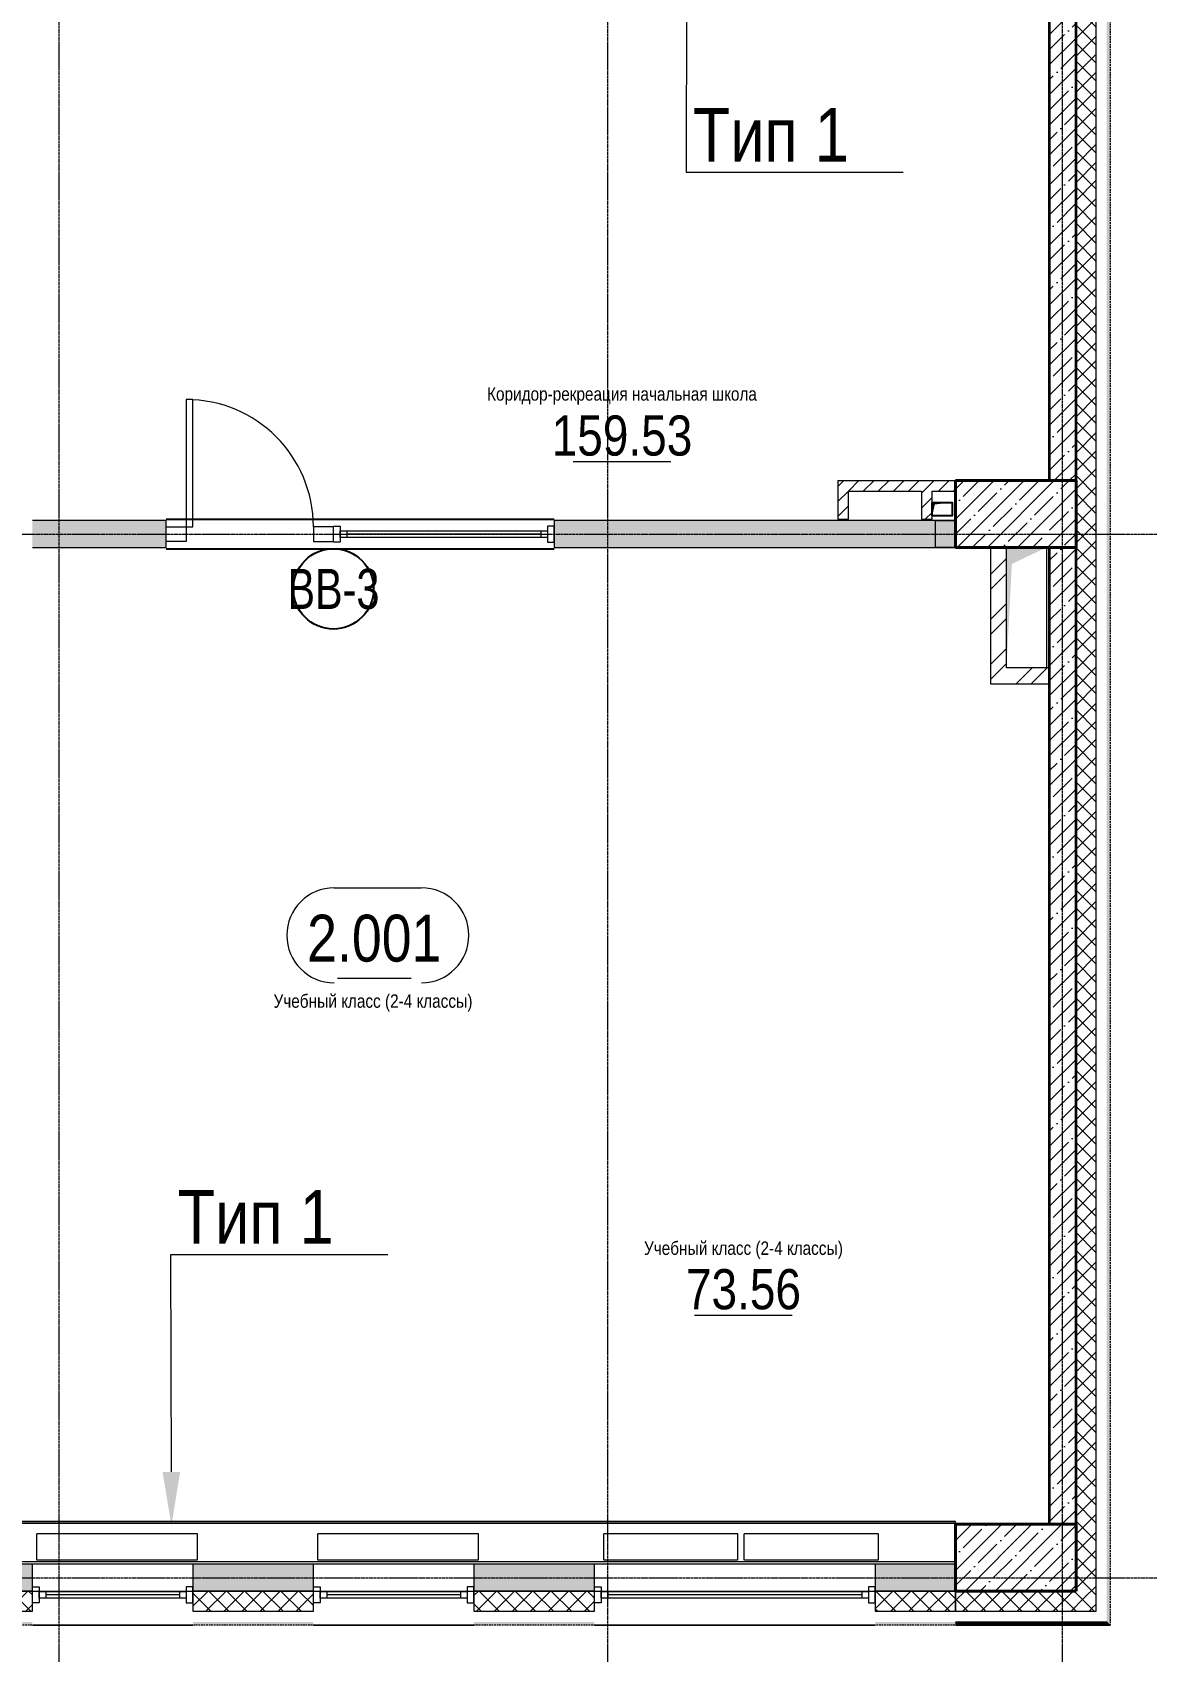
# Model space of a CAD drawing. Header units: millimetres. Extents: x -65509 to 912790, y 446 to 713294.
# Drawn here: x 162095 to 170423, y 140223 to 152324 of the extents above; entities that cross this region are included whole.
import ezdxf
from ezdxf import colors
from ezdxf.entities.mleader import LeaderData, LeaderLine
from ezdxf.enums import TextEntityAlignment as Align
from ezdxf.math import Vec2, Vec3

# ---------------------------------------------------------------- set-up
doc = ezdxf.new("R2010")
doc.units = ezdxf.units.MM
for name, pattern in [('CENTER2', [28.575, 19.05, -3.175, 3.175, -3.175]), ('DASHED', [19.05, 12.7, -6.35]), ('HIDDEN2', [4.7625, 3.175, -1.5875])]:
    doc.linetypes.add(name, pattern=pattern)
doc.layers.get('Defpoints').update_dxf_attribs({"color": 250})
for name, color, linetype, lineweight in [('A-AREA', 250, 'Continuous', 15), ('A-Wall_Материал_Газоблок_Контур', 250, 'Continuous', 0), ('АР_Area', 250, 'Continuous', 5), ('АР_Витраж', 250, 'Continuous', 13), ('АР_Витраж марка', 250, 'Continuous', 9), ('АР_Двери_витраж', 250, 'Continuous', 9), ('АР_Колонны', 250, 'Continuous', 30), ('АР_Окна', 250, 'Continuous', 5), ('АР_площадь пом', 250, 'Continuous', 5), ('АР_Стены ЖБ', 250, 'Continuous', 35), ('АР_Стены кирпич', 250, 'Continuous', 20), ('АР_Стены ПЕНОблок', 250, 'Continuous', 20), ('АР_Утеплитель', 250, 'Continuous', 0), ('АР_Штриховка', 250, 'Continuous', 0), ('КМ_Фахверки', 250, 'Continuous', 25), ('ОВ_Кондиционирование', 250, 'Continuous', 25), ('ОВ_Отопление', 250, 'Continuous', 5), ('ОВ_Шахты', 250, 'Continuous', 5), ('Размеры зашивки ГКЛ', 250, 'Continuous', 0), ('РД_Оси_100', 250, 'Continuous', 0), ('РД_проем_инж перемыч_фахверк', 250, 'Continuous', 18)]:
    doc.layers.add(name, color=color, linetype=linetype, lineweight=lineweight)
doc.layers.add('АР_Делит', color=250, linetype='Continuous', lineweight=0, plot=False)
doc.layers.add('РД_Проем', color=250, linetype='Continuous', lineweight=0, plot=False)
doc.layers.add('АР_Отопительные приборы', color=1, linetype='HIDDEN2', lineweight=0, true_color=0xff0000)
doc.layers.add('Зашивка радиаторов тип 1 (фанера и МДФ)', color=7, linetype='Continuous', lineweight=0, true_color=0x000085)
doc.layers.add('РД_Витраж_вн', color=250, linetype='Continuous')
doc.styles.add('Arial_09', font='ARIALN.TTF', dxfattribs={"width": 0.9})
doc.styles.add('style1', font='ARIALN.TTF')
pattern_1 = [(45, (142195.16, 127275.07), (-112.2532, 112.2532), []), (45, (142307.41, 127275.07), (-112.2532, 112.2532), [198.4375, -39.6875, 0, -39.6875])]
pattern_2 = [(45, (142195.16, 127275.07), (-112.2532, 112.2532), []), (45, (142307.41, 127275.07), (-112.2532, 112.2532), [198.4375, -39.6875, 0, -39.6875])]
pattern_3 = [(45, (142195.16, 127275.07), (-56.1266, 56.1266), [])]

# ---------------------------------------------------------------- blocks, each defined once
blk = doc.blocks.new('СОШ_2200_АР_ОСИ_М100_28.05.24')
at = {"layer": 'АР_Делит', "color": 5, "linetype": 'DASHED'}
blk.add_lwpolyline([(114955, 135155), (114955, -355), (93595.036, -355), (93595.036, 13855), (94145, 13855), (94145, 68320), (66055, 68320), (66055, 13857.73), (83455, 13857.73), (83455, -355), (45245, -355), (45245, 13145), (44695, 13145), (44695, 26755), (45245, 26755), (45245, 68320), (20455, 68320), (20455, 26755), (27955, 26755), (27955, 13145), (-355, 13145), (-355, 100855), (37145, 100855), (37145, 129155)], dxfattribs=at)
at = {"layer": 'РД_Оси_100', "linetype": 'CENTER2'}
for p, q in [((20100, -6155), (20100, 139938.679)), ((27600, -6155), (27600, 139938.679)), ((-5954.958, 21300), (29555, 21300)), ((-5954.958, 13500), (29555, 13500))]:
    blk.add_line(p, q, dxfattribs=at)
at = {"layer": 'РД_Оси_100', "color": 1, "linetype": 'CENTER2'}
blk.add_line((24200, -6155), (24200, 139938.679), dxfattribs=at)
blk = doc.blocks.new('otv')
at = {"linetype": 'Continuous'}
blk.add_lwpolyline([(0, -1), (0, 0), (1, 0), (1, -1)], close=True, dxfattribs=at)
blk.add_solid([(0, -1), (0, 0), (0.135, -0.137), (1, 0)], dxfattribs=at)
blk = doc.blocks.new('otv_в_стене')
at = {"linetype": 'Continuous'}
blk.add_lwpolyline([(0, -1), (0, 0), (1, 0), (1, -1)], close=True, dxfattribs=at)
blk.add_solid([(0, -1), (0, 0), (0.5, -0.5), (1, 0)], dxfattribs=at)
blk = doc.blocks.new('MOK-МаркаПом_овал_ареал')
for p, q in [((-2.99, 3.76), (3.52, 3.76)), ((-2.75, -3), (2.75, -3))]:
    blk.add_line(p, q)
for centre, radius, start, end in [((-2.99, 0.21), 3.55, 90, 270), ((3.52, 0.21), 3.55, 270, 90), ((-7.41, 0), 7.16, 0, 0.001)]:
    blk.add_arc(centre, radius, start, end)
at = {"color": 0, "style": 'style1'}
blk.add_attdef('АР-ПОМЕЩЕНИЕ:НОМЕР', text='', height=3, dxfattribs=at).set_placement((0.26, 0), align=Align.MIDDLE)
blk = doc.blocks.new('MOK-МаркаПомещения1')
at = {"layer": 'A-AREA', "color": 0}
blk.add_line((-3.65, -1.94), (3.65, -1.94), dxfattribs=at)
at = {"layer": 'A-AREA', "color": 0, "style": 'style1'}
blk.add_attdef('АР-ПОМЕЩЕНИЕ:ПЛОЩАДЬ', text='', height=3, dxfattribs=at).set_placement((0, 0), align=Align.MIDDLE)
at = {"layer": 'Defpoints', "style": 'style1', "flags": 8}
blk.add_attdef('АР-ПОМЕЩЕНИЕ:НАИМЕНОВАНИЕ', text='', height=1, dxfattribs=at).set_placement((0, 2.96), align=Align.MIDDLE)
blk = doc.blocks.new('МаркаВитража1')
at = {"layer": 'Defpoints'}
blk.add_circle((0, 0), 3, dxfattribs=at)
at = {"color": 0, "linetype": 'ByBlock', "lineweight": -2, "style": 'Arial_09', "width": 0.9}
blk.add_attdef('АР-ОКНО:НАИМЕНОВАНИЕ', text='', height=3, dxfattribs=at).set_placement((0, 0), align=Align.MIDDLE)

msp = doc.modelspace()

# ---------------------------------------------------------------- hatches: boundary and pattern name
at = {"layer": 'АР_Штриховка', "linetype": 'Continuous', "lineweight": 5}
h = msp.add_hatch(dxfattribs=at)
h.set_pattern_fill('ANSI35', color=256, scale=25, angle=-360, style=0)
h.set_pattern_definition(pattern_2)
h.paths.add_polyline_path([(169895.157, 153275.073), (169695.157, 153275.073), (169695.157, 148975.073), (169895.157, 148975.073)], flags=0)
at = {"layer": 'АР_Штриховка', "linetype": 'Continuous', "lineweight": 0}
h = msp.add_hatch(dxfattribs=at)
h.set_pattern_fill('ANSI37', color=256, scale=30, angle=-360, style=0)
h.set_pattern_definition([(45, (142195.16, 127275.07), (-67.35192, 67.35192), []), (135, (142195.16, 127275.07), (-67.35192, -67.35192), [])])
h.paths.add_polyline_path([(170045.157, 153275.073), (169895.157, 153275.073), (169895.157, 140675.073), (170045.157, 140525.073)], flags=0)
h = msp.add_hatch(dxfattribs=at)
h.set_pattern_fill('_U', color=256, angle=-360, style=0, pattern_type=0)
h.set_pattern_definition([(7e-12, (142195.1574, 127275.0729), (-1e-17, 1), [])])
h.paths.add_polyline_path([(170150.157, 153275.073), (170125.157, 153275.073), (170125.157, 140445.073), (170150.157, 140420.073)], flags=0)
at = {"layer": 'АР_Штриховка', "linetype": 'Continuous', "lineweight": 0, "ltscale": 0.5}
h = msp.add_hatch(dxfattribs=at)
h.set_pattern_fill('ANSI31', color=256, scale=25, angle=-360, style=0)
h.set_pattern_definition(pattern_3)
h.paths.add_polyline_path([(168195.767, 148895.073), (168115.767, 148975.073), (168115.767, 148685.073), (168195.767, 148685.073)], flags=0)
h = msp.add_hatch(dxfattribs=at)
h.set_pattern_fill('ANSI31', color=256, scale=25, style=0)
h.set_pattern_definition(pattern_3)
h.paths.add_polyline_path([(168995.157, 148895.073), (168995.157, 148975.073), (168740.157, 148975.073), (168766.824, 148915.073), (168820.157, 148895.073)], flags=0)
h.paths.add_polyline_path([(168740.157, 148895.073), (168766.824, 148915.073), (168740.157, 148975.073), (168115.767, 148975.073), (168195.767, 148895.073)], flags=0)
at = {"layer": 'АР_Штриховка', "linetype": 'Continuous', "lineweight": 5}
h = msp.add_hatch(dxfattribs=at)
h.set_pattern_fill('ANSI35', color=256, scale=25, style=0)
h.set_pattern_definition(pattern_1)
h.paths.add_polyline_path([(169895.157, 148475.073), (169895.157, 148975.073), (168995.157, 148975.073), (168995.157, 148475.073)], flags=0)
at = {"layer": 'АР_Штриховка', "linetype": 'Continuous', "lineweight": 0, "ltscale": 0.5}
h = msp.add_hatch(dxfattribs=at)
h.set_pattern_fill('ANSI31', color=256, scale=25, angle=-360, style=0)
h.set_pattern_definition(pattern_3)
h.paths.add_polyline_path([(168820.157, 148895.073), (168766.824, 148915.073), (168740.157, 148895.073), (168740.157, 148685.073), (168820.157, 148685.073)], flags=0)
at = {"layer": 'АР_Штриховка', "linetype": 'Continuous', "lineweight": 0}
h = msp.add_hatch(dxfattribs=at)
h.set_pattern_fill('AR-CONC', color=256, angle=45, style=0)
h.set_pattern_definition([(95, (142195.16, 127275.07), (140.09465, 117.5534), [19.05, -209.55]), (40, (142195.16, 127275.07), (-160.0185, 110.1767), [15.24, -167.6406]), (145.45144, (142206.83, 127284.87), (-19.9238, 227.7301), [16.19, -178.0902]), (91.1842, (142159.24, 127311), (221.4102, 161.9534), [28.575, -314.325]), (141.6356, (142177.7, 127324.5), (-7.0866, 342.8268), [24.285, -267.1356]), (36.18415, (142159.24, 127311), (-7.0866, 342.8268), [22.86, -251.4597]), (66, (142186.18, 127319.97), (179.52, 34.89515), [19.05, -209.55]), (11, (142186.18, 127319.97), (-86.5399, 173.9412), [15.24, -167.64]), (116.45144, (142201.14, 127322.88), (92.98005, 208.8363), [16.19, -178.0899]), (82.5, (142195.16, 127275.07), (-57.60547, 61.97341), [0, -165.608, 0, -170.18, 0, -168.275]), (52.5, (142195.16, 127275.07), (-23.58973, 118.087), [0, -97.028, 0, -161.798, 0, -64.135]), (12.5, (142155.105, 127235.02), (99.92786, 91.8262), [0, -63.5, 0, -198.12, 0, -262.89]), (2.5, (142137.14, 127217.06), (86.7639, 122.7224), [0, -82.55, 0, -131.572, 0, -186.69])])
h.paths.add_polyline_path([(162095.157, 148675.073), (162095.157, 148475.073), (163095.157, 148475.073), (163095.157, 148675.073)], flags=0)
h.paths.add_polyline_path([(165995.157, 148675.073), (165995.157, 148475.073), (168995.157, 148475.073), (168995.157, 148675.073)], flags=0)
h = msp.add_hatch(dxfattribs=at)
h.set_pattern_fill('ANSI32', color=256, scale=25, style=0)
h.set_pattern_definition([(45, (142195.16, 127275.07), (-168.3798, 168.3798), []), (45, (142307.4, 127275.07), (-168.3798, 168.3798), [])])
h.paths.add_polyline_path([(169255.157, 147455.073), (169375.157, 147575.073), (169375.157, 148475.073), (169255.157, 148475.073)], flags=0)
at = {"layer": 'АР_Штриховка', "linetype": 'Continuous', "lineweight": 5}
h = msp.add_hatch(dxfattribs=at)
h.set_pattern_fill('ANSI35', color=256, scale=25, angle=-360, style=0)
h.set_pattern_definition(pattern_2)
h.paths.add_polyline_path([(169895.157, 148475.073), (169695.157, 148475.073), (169695.157, 141175.073), (169895.157, 141175.073)], flags=0)
at = {"layer": 'АР_Штриховка', "linetype": 'Continuous', "lineweight": 0}
h = msp.add_hatch(dxfattribs=at)
h.set_pattern_fill('ANSI32', color=256, scale=25, style=0)
h.set_pattern_definition([(45, (142195.16, 127275.07), (-168.3798, 168.3798), []), (45, (142307.4, 127275.07), (-168.3798, 168.3798), [])])
h.paths.add_polyline_path([(169695.157, 147455.073), (169695.157, 147575.073), (169375.157, 147575.073), (169255.157, 147455.073)], flags=0)
at = {"layer": 'АР_Штриховка', "linetype": 'Continuous', "lineweight": 5}
h = msp.add_hatch(dxfattribs=at)
h.set_pattern_fill('ANSI35', color=256, scale=25, style=0)
h.set_pattern_definition(pattern_1)
h.paths.add_polyline_path([(169895.157, 140675.073), (169895.157, 141175.073), (168995.157, 141175.073), (168995.157, 140675.073)], flags=0)
at = {"layer": 'АР_Штриховка', "linetype": 'Continuous', "lineweight": 0}
h = msp.add_hatch(dxfattribs=at)
h.set_pattern_fill('AR-CONC', color=256, angle=-360, style=0)
h.set_pattern_definition([(50, (142195.16, 127275.07), (182.1847, -15.9391), [19.05, -209.55]), (355, (142195.16, 127275.07), (-35.2434, 191.0568), [15.24, -167.6406]), (100.45144, (142210.34, 127273.74), (146.9412, 175.1178), [16.19, -178.0902]), (46.1842, (142195.16, 127325.87), (271.079, -42.0423), [28.575, -314.325]), (96.6356, (142217.75, 127322.37), (237.4041, 247.4261), [24.285, -267.1356]), (351.1842, (142195.16, 127325.87), (237.4041, 247.426), [22.86, -251.4597]), (21, (142220.56, 127313.17), (151.6144, -102.2652), [19.05, -209.55]), (326, (142220.56, 127313.17), (61.802, 184.188), [15.24, -167.64]), (71.45145, (142233.2, 127304.65), (213.4164, 81.9228), [16.19, -178.0899]), (37.5, (142195.16, 127275.07), (3.0886, 84.55504), [0, -165.608, 0, -170.18, 0, -168.275]), (7.5, (142195.16, 127275.07), (66.81966, 100.18057), [0, -97.028, 0, -161.798, 0, -64.135]), (327.5, (142138.515, 127275.07), (135.5906, -5.72874), [0, -63.5, 0, -198.12, 0, -262.89]), (317.5, (142113.12, 127275.07), (148.1292, 25.4265), [0, -82.55, 0, -131.572, 0, -186.69])])
h.paths.add_polyline_path([(168995.157, 140675.073), (168995.157, 140875.073), (168395.157, 140875.073), (168395.157, 140675.073)], flags=0)
h.paths.add_polyline_path([(166295.157, 140675.073), (166295.157, 140875.073), (165395.157, 140875.073), (165395.157, 140675.073)], flags=0)
h.paths.add_polyline_path([(164195.157, 140675.073), (164195.157, 140875.073), (163295.157, 140875.073), (163295.157, 140675.073)], flags=0)
h.paths.add_polyline_path([(162095.157, 140675.073), (162095.157, 140875.073), (161195.157, 140875.073), (161195.157, 140675.073)], flags=0)
h.paths.add_polyline_path([(159995.157, 140675.073), (159995.157, 140875.073), (158795.157, 140875.073), (158795.157, 140675.073)], flags=0)
h.paths.add_polyline_path([(157595.157, 140675.073), (157595.157, 140875.073), (156695.156, 140875.073), (156695.156, 140675.073)], flags=0)
h.paths.add_polyline_path([(155495.156, 140675.073), (155495.156, 140875.073), (153995.157, 140875.073), (153995.157, 140675.073)], flags=0)
h.paths.add_polyline_path([(150395.157, 140675.073), (150395.157, 140875.073), (150095.157, 140875.073), (150095.157, 140675.073)], flags=0)
h = msp.add_hatch(dxfattribs=at)
h.set_pattern_fill('ANSI37', color=256, scale=30, angle=-360, style=0)
h.set_pattern_definition([(45, (142195.16, 127275.07), (-67.35192, 67.35192), []), (135, (142195.16, 127275.07), (-67.35192, -67.35192), [])])
h.paths.add_polyline_path([(168995.157, 140525.073), (168995.157, 140675.073), (168395.157, 140675.073), (168395.157, 140525.073)], flags=0)
h.paths.add_polyline_path([(166295.157, 140525.073), (166295.157, 140675.073), (165395.157, 140675.073), (165395.157, 140525.073)], flags=0)
h.paths.add_polyline_path([(164195.157, 140525.073), (164195.157, 140675.073), (163295.157, 140675.073), (163295.157, 140525.073)], flags=0)
h.paths.add_polyline_path([(162095.157, 140525.073), (162095.157, 140675.073), (161195.157, 140675.073), (161195.157, 140525.073)], flags=0)
h.paths.add_polyline_path([(159995.157, 140525.073), (159995.157, 140675.073), (158795.157, 140675.073), (158795.157, 140525.073)], flags=0)
h.paths.add_polyline_path([(157595.157, 140525.073), (157595.157, 140675.073), (156695.156, 140675.073), (156695.156, 140525.073)], flags=0)
h.paths.add_polyline_path([(155495.156, 140525.073), (155495.156, 140675.073), (153995.157, 140675.073), (153995.157, 140525.073)], flags=0)
h.paths.add_polyline_path([(150395.157, 140525.073), (150395.157, 140675.073), (150095.157, 140675.073), (150095.157, 140525.073)], flags=0)
h = msp.add_hatch(dxfattribs=at)
h.set_pattern_fill('ANSI37', color=256, scale=30, style=0)
h.set_pattern_definition([(45, (142195.16, 127275.07), (-67.35192, 67.35192), []), (135, (142195.16, 127275.07), (-67.35192, -67.35192), [])])
h.paths.add_polyline_path([(170045.157, 140525.073), (169895.157, 140675.073), (168995.157, 140675.073), (168995.157, 140525.073)], flags=0)
h = msp.add_hatch(dxfattribs=at)
h.set_pattern_fill('_U', color=256, angle=-360, style=0, pattern_type=0)
h.set_pattern_definition([(8e-15, (142195.1574, 127275.0729), (-4e-16, 1), [])])
h.paths.add_polyline_path([(168995.157, 140420.073), (168995.157, 140445.073), (168395.157, 140445.073), (168395.157, 140420.073)], flags=0)
h.paths.add_polyline_path([(166295.157, 140420.073), (166295.157, 140445.073), (165395.157, 140445.073), (165395.157, 140420.073)], flags=0)
h.paths.add_polyline_path([(164195.157, 140420.073), (164195.157, 140445.073), (163295.157, 140445.073), (163295.157, 140420.073)], flags=0)
h.paths.add_polyline_path([(162095.157, 140420.073), (162095.157, 140445.073), (161195.157, 140445.073), (161195.157, 140420.073)], flags=0)
h.paths.add_polyline_path([(159995.157, 140420.073), (159995.157, 140445.073), (158795.157, 140445.073), (158795.157, 140420.073)], flags=0)
h.paths.add_polyline_path([(157595.157, 140420.073), (157595.157, 140445.073), (156695.156, 140445.073), (156695.156, 140420.073)], flags=0)
h.paths.add_polyline_path([(155495.156, 140420.073), (155495.156, 140445.073), (153995.157, 140445.073), (153995.157, 140420.073)], flags=0)
h.paths.add_polyline_path([(150395.157, 140420.073), (150395.157, 140445.073), (150095.157, 140445.073), (150095.157, 140420.073)], flags=0)
h = msp.add_hatch(dxfattribs=at)
h.set_pattern_fill('_U', color=256, style=0, pattern_type=0)
h.set_pattern_definition([(360, (142195.1574, 127275.0729), (-1e-16, 1), [])])
h.paths.add_polyline_path([(170150.157, 140420.073), (170125.157, 140445.073), (168995.157, 140445.073), (168995.157, 140420.073)], flags=0)

# ---------------------------------------------------------------- linework, layer by layer
at = {"layer": 'A-Wall_Материал_Газоблок_Контур', "linetype": 'Continuous', "lineweight": 0}
for p, q in [((163295.157, 140875.073), (162095.157, 140875.073)), ((165395.157, 140875.073), (164195.157, 140875.073)), ((168395.157, 140875.073), (166295.157, 140875.073)), ((162095.157, 140420.073), (163295.157, 140420.073)), ((164195.157, 140420.073), (165395.157, 140420.073)), ((166295.157, 140420.073), (168395.157, 140420.073))]:
    msp.add_line(p, q, dxfattribs=at)
at = {"layer": 'АР_Витраж', "linetype": 'Continuous', "lineweight": 5}
for p, q in [((165995.157, 148685.073), (164345.157, 148685.073)), ((165995.157, 148465.073), (164345.157, 148465.073))]:
    msp.add_line(p, q, dxfattribs=at)
at = {"layer": 'АР_Витраж', "linetype": 'Continuous', "lineweight": 13}
for p, q in [((164445.157, 148600.073), (164445.157, 148550.073)), ((165895.157, 148575.073), (164445.157, 148575.073)), ((165895.157, 148600.073), (165895.157, 148550.073))]:
    msp.add_line(p, q, dxfattribs=at)
for points in [[(164395.157, 148515.073), (164345.157, 148515.073), (164345.157, 148635.073), (164395.157, 148635.073)], [(165945.157, 148515.073), (165995.157, 148515.073), (165995.157, 148635.073), (165945.157, 148635.073)], [(165945.157, 148600.073), (165945.157, 148550.073), (164395.157, 148550.073), (164395.157, 148600.073)]]:
    msp.add_lwpolyline(points, close=True, dxfattribs=at)
at = {"layer": 'АР_Двери_витраж', "linetype": 'Continuous', "lineweight": 9}
for points in [[(163245.157, 148630.073), (163295.157, 148630.073), (163295.157, 149580.073), (163245.157, 149580.073)], [(163245.157, 148520.073), (163095.157, 148520.073), (163095.157, 148630.073), (163245.157, 148630.073)], [(164195.157, 148520.073), (164345.157, 148520.073), (164345.157, 148630.073), (164195.157, 148630.073)]]:
    msp.add_lwpolyline(points, close=True, dxfattribs=at)
msp.add_arc((163245.157, 148630.073), 950, 0, 90, dxfattribs=at)
at = {"layer": 'АР_Колонны', "linetype": 'HIDDEN2', "lineweight": 25}
for p, q in [((168995.157, 148975.073), (169895.157, 148975.073)), ((168995.157, 148475.073), (168995.157, 148975.073)), ((169895.157, 148975.073), (169895.157, 148475.073)), ((169895.157, 148475.073), (168995.157, 148475.073)), ((168995.157, 141175.073), (169895.157, 141175.073)), ((168995.157, 140675.073), (168995.157, 141175.073)), ((169895.157, 141175.073), (169895.157, 140675.073)), ((169895.157, 140675.073), (168995.157, 140675.073))]:
    msp.add_line(p, q, dxfattribs=at)
at = {"layer": 'АР_Колонны', "linetype": 'Continuous', "lineweight": 35}
for p, q in [((168995.157, 148475.073), (168995.157, 148975.073)), ((168995.157, 148975.073), (169895.157, 148975.073)), ((169895.157, 148475.073), (169895.157, 148975.073)), ((168995.157, 148475.073), (169895.157, 148475.073)), ((168995.157, 140675.073), (168995.157, 141175.073)), ((168995.157, 141175.073), (169895.157, 141175.073)), ((169895.157, 140675.073), (169895.157, 141175.073)), ((168995.157, 140675.073), (169895.157, 140675.073))]:
    msp.add_line(p, q, dxfattribs=at)
at = {"layer": 'АР_Окна', "linetype": 'Continuous', "lineweight": 5}
for p, q in [((163295.157, 140875.073), (162095.157, 140875.073)), ((165395.157, 140875.073), (164195.157, 140875.073)), ((168395.157, 140875.073), (166295.157, 140875.073)), ((162195.157, 140672.573), (162195.157, 140622.573)), ((163195.157, 140647.573), (162195.157, 140647.573)), ((163195.157, 140672.573), (163195.157, 140622.573)), ((164295.157, 140672.573), (164295.157, 140622.573)), ((165295.157, 140647.573), (164295.157, 140647.573)), ((165295.157, 140672.573), (165295.157, 140622.573)), ((166395.157, 140672.573), (166395.157, 140622.573)), ((168295.157, 140647.573), (166395.157, 140647.573)), ((168295.157, 140672.573), (168295.157, 140622.573)), ((163295.157, 140420.073), (162095.157, 140420.073)), ((165395.157, 140420.073), (164195.157, 140420.073)), ((168395.157, 140420.073), (166295.157, 140420.073))]:
    msp.add_line(p, q, dxfattribs=at)
for points in [[(162145.157, 140587.573), (162095.157, 140587.573), (162095.157, 140707.573), (162145.157, 140707.573)], [(163245.157, 140672.573), (163245.157, 140622.573), (162145.157, 140622.573), (162145.157, 140672.573)], [(163245.157, 140587.573), (163295.157, 140587.573), (163295.157, 140707.573), (163245.157, 140707.573)], [(164245.157, 140587.573), (164195.157, 140587.573), (164195.157, 140707.573), (164245.157, 140707.573)], [(165345.157, 140672.573), (165345.157, 140622.573), (164245.157, 140622.573), (164245.157, 140672.573)], [(165345.157, 140587.573), (165395.157, 140587.573), (165395.157, 140707.573), (165345.157, 140707.573)], [(166345.157, 140587.573), (166295.157, 140587.573), (166295.157, 140707.573), (166345.157, 140707.573)], [(168345.157, 140672.573), (168345.157, 140622.573), (166345.157, 140622.573), (166345.157, 140672.573)], [(168345.157, 140587.573), (168395.157, 140587.573), (168395.157, 140707.573), (168345.157, 140707.573)]]:
    msp.add_lwpolyline(points, close=True, dxfattribs=at)
at = {"layer": 'АР_Отопительные приборы'}
for points in [[(162127.524, 141105.073), (163327.524, 141105.073), (163327.524, 140905.073), (162127.524, 140905.073)], [(164227.524, 141105.073), (165427.524, 141105.073), (165427.524, 140905.073), (164227.524, 140905.073)], [(166366.068, 141105.073), (167366.068, 141105.073), (167366.068, 140905.073), (166366.068, 140905.073)], [(167415.158, 141105.073), (168415.158, 141105.073), (168415.158, 140905.073), (167415.158, 140905.073)]]:
    msp.add_lwpolyline(points, close=True, dxfattribs=at)
at = {"layer": 'АР_Стены ЖБ', "linetype": 'Continuous', "lineweight": 35}
for p, q in [((169695.157, 153275.073), (169695.157, 148975.073)), ((169895.157, 148975.073), (169895.157, 153275.073)), ((169695.157, 148975.073), (169895.157, 148975.073)), ((169895.157, 148475.073), (169695.157, 148475.073)), ((169695.157, 148475.073), (169695.157, 141175.073)), ((169895.157, 141175.073), (169895.157, 148475.073)), ((169695.157, 141175.073), (169895.157, 141175.073))]:
    msp.add_line(p, q, dxfattribs=at)
at = {"layer": 'АР_Стены ЖБ', "linetype": 'Continuous', "lineweight": 40}
for p, q in [((169895.157, 148975.073), (168995.157, 148975.073)), ((168995.157, 148975.073), (168995.157, 148475.073)), ((169895.157, 148475.073), (169895.157, 148975.073)), ((168995.157, 148475.073), (169895.157, 148475.073)), ((169895.157, 141175.073), (168995.157, 141175.073)), ((168995.157, 141175.073), (168995.157, 140675.073)), ((169895.157, 140675.073), (169895.157, 141175.073)), ((168995.157, 140675.073), (169895.157, 140675.073))]:
    msp.add_line(p, q, dxfattribs=at)
at = {"layer": 'АР_Стены кирпич', "linetype": 'Continuous', "lineweight": 20}
for p, q in [((169375.157, 148475.073), (169255.157, 148475.073)), ((169255.157, 148475.073), (169255.157, 147455.073)), ((169375.157, 147575.073), (169375.157, 148475.073)), ((169695.157, 147575.073), (169375.157, 147575.073)), ((169695.157, 147455.073), (169695.157, 147575.073)), ((169255.157, 147455.073), (169695.157, 147455.073))]:
    msp.add_line(p, q, dxfattribs=at)
at = {"layer": 'АР_Стены ПЕНОблок', "linetype": 'Continuous', "lineweight": 20}
for p, q in [((168115.767, 148975.073), (168115.767, 148685.073)), ((168115.767, 148975.073), (168995.157, 148975.073)), ((168995.157, 148895.073), (168995.157, 148975.073)), ((168195.767, 148685.073), (168195.767, 148895.073)), ((168195.767, 148895.073), (168740.157, 148895.073)), ((168740.157, 148895.073), (168740.157, 148685.073)), ((168820.157, 148895.073), (168995.157, 148895.073)), ((168820.157, 148685.073), (168820.157, 148895.073)), ((163095.157, 148675.073), (162095.157, 148675.073)), ((163095.157, 148475.073), (163095.157, 148675.073)), ((165995.157, 148675.073), (165995.157, 148475.073)), ((168995.157, 148675.073), (165995.157, 148675.073)), ((168115.767, 148685.073), (168195.767, 148685.073)), ((168740.157, 148685.073), (168820.157, 148685.073)), ((168995.157, 148475.073), (168995.157, 148675.073)), ((162095.157, 148475.073), (163095.157, 148475.073)), ((165995.157, 148475.073), (168995.157, 148475.073)), ((162095.157, 140875.073), (161195.157, 140875.073)), ((162095.157, 140675.073), (162095.157, 140875.073)), ((164195.157, 140875.073), (163295.157, 140875.073)), ((163295.157, 140875.073), (163295.157, 140675.073)), ((164195.157, 140675.073), (164195.157, 140875.073)), ((166295.157, 140875.073), (165395.157, 140875.073)), ((165395.157, 140875.073), (165395.157, 140675.073)), ((166295.157, 140675.073), (166295.157, 140875.073)), ((168995.157, 140875.073), (168395.157, 140875.073)), ((168395.157, 140875.073), (168395.157, 140675.073)), ((168995.157, 140675.073), (168995.157, 140875.073)), ((161195.157, 140675.073), (162095.157, 140675.073)), ((163295.157, 140675.073), (164195.157, 140675.073)), ((165395.157, 140675.073), (166295.157, 140675.073)), ((168395.157, 140675.073), (168995.157, 140675.073))]:
    msp.add_line(p, q, dxfattribs=at)
at = {"layer": 'АР_Утеплитель', "linetype": 'Continuous', "lineweight": 0}
for p, q in [((169895.157, 153275.073), (169895.157, 140675.073)), ((170045.157, 140525.073), (170045.157, 153275.073)), ((162095.157, 140675.073), (161195.157, 140675.073)), ((162095.157, 140525.073), (162095.157, 140675.073)), ((164195.157, 140675.073), (163295.157, 140675.073)), ((163295.157, 140675.073), (163295.157, 140525.073)), ((164195.157, 140525.073), (164195.157, 140675.073)), ((166295.157, 140675.073), (165395.157, 140675.073)), ((165395.157, 140675.073), (165395.157, 140525.073)), ((166295.157, 140525.073), (166295.157, 140675.073)), ((168995.157, 140675.073), (168395.157, 140675.073)), ((168395.157, 140675.073), (168395.157, 140525.073)), ((168995.157, 140525.073), (168995.157, 140675.073)), ((169895.157, 140675.073), (168995.157, 140675.073)), ((168995.157, 140675.073), (168995.157, 140525.073)), ((161195.157, 140525.073), (162095.157, 140525.073)), ((163295.157, 140525.073), (164195.157, 140525.073)), ((165395.157, 140525.073), (166295.157, 140525.073)), ((168395.157, 140525.073), (168995.157, 140525.073)), ((168995.157, 140525.073), (170045.157, 140525.073))]:
    msp.add_line(p, q, dxfattribs=at)
at = {"layer": 'Зашивка радиаторов тип 1 (фанера и МДФ)', "linetype": 'Continuous', "lineweight": 0}
for p, q in [((168995.157, 141195.073), (159893.378, 141195.073)), ((168995.157, 141182.573), (159893.378, 141182.573)), ((159893.378, 141182.573), (168995.157, 141182.573)), ((168995.157, 141182.573), (168995.157, 141195.073)), ((168995.157, 140895.073), (168995.157, 141182.573)), ((159893.378, 140895.073), (168995.157, 140895.073))]:
    msp.add_line(p, q, dxfattribs=at)
at = {"layer": 'КМ_Фахверки', "lineweight": 5}
msp.add_lwpolyline([(212895.157, 195850.073), (236595.157, 195849.49), (236595.157, 127175.073), (256895.157, 127175.073), (256895.126, 262175.073), (215195.161, 262175.073), (215195.161, 256175.073), (179595.157, 256175.073), (179595.157, 227875.073), (142095.157, 227875.073), (142095.157, 140675.073), (169895.157, 140675.073), (169895.157, 153775.073), (162395.157, 153775.073), (162395.157, 195850.073), (187695.157, 195850.073), (187695.157, 127175.073), (225395.157, 127175.073), (225395.157, 140875.073), (207995.156, 140875.08), (207995.156, 195850.073), (212896.745, 195850.073)], dxfattribs=at)
at = {"layer": 'РД_Витраж_вн', "linetype": 'Continuous', "lineweight": -3}
for p, q in [((163095.157, 148685.073), (165995.157, 148685.073)), ((163095.157, 148465.073), (165995.157, 148465.073))]:
    msp.add_line(p, q, dxfattribs=at)
at = {"layer": 'РД_Проем', "linetype": 'Continuous', "lineweight": 0}
for p, q in [((163095.157, 148685.073), (165995.157, 148685.073)), ((163095.157, 148465.073), (165995.157, 148465.073))]:
    msp.add_line(p, q, dxfattribs=at)
at = {"layer": 'РД_проем_инж перемыч_фахверк', "linetype": 'Continuous', "lineweight": 18}
for p, q in [((165995.157, 148685.073), (163095.157, 148685.073)), ((165995.157, 148465.073), (163095.157, 148465.073))]:
    msp.add_line(p, q, dxfattribs=at)

# ---------------------------------------------------------------- block references
at = {"layer": 'АР_Area', "linetype": 'Continuous', "lineweight": 5}
ref = msp.add_blockref('MOK-МаркаПом_овал_ареал', (164650.346, 145554.992), dxfattribs=dict(at, xscale=100, yscale=100, zscale=100))
ref.add_attrib('АР-ПОМЕЩЕНИЕ:НОМЕР', '2.001', dxfattribs={"layer": '0', "color": 0, "height": 350, "style": 'style1'}).set_placement((164650.346, 145554.992), align=Align.MIDDLE)
ref.add_attrib('АР-ПОМЕЩЕНИЕ:НАИМЕНОВАНИЕ', 'Учебный класс (2-4 классы)', dxfattribs={"layer": 'Defpoints', "color": 2, "height": 100, "style": 'style1'}).set_placement((164640.931, 145073.599), align=Align.MIDDLE)
at = {"layer": 'АР_Витраж марка', "linetype": 'Continuous', "lineweight": 9, "xscale": 100, "yscale": 100, "zscale": 100}
msp.add_blockref('МаркаВитража1', (164345.157, 148165.073), dxfattribs=at).add_auto_attribs({'АР-ОКНО:НАИМЕНОВАНИЕ': 'ВВ-3'})
at = {"layer": 'АР_площадь пом', "linetype": 'Continuous', "lineweight": 5}
ref = msp.add_blockref('MOK-МаркаПомещения1', (166501.761, 149311.498), dxfattribs=dict(at, xscale=100, yscale=100, zscale=100))
ref.add_attrib('АР-ПОМЕЩЕНИЕ:НАИМЕНОВАНИЕ', 'Коридор-рекреация начальная школа', dxfattribs={"layer": 'Defpoints', "height": 100, "style": 'style1'}).set_placement((166501.761, 149607.06), align=Align.MIDDLE)
ref.add_attrib('АР-ПОМЕЩЕНИЕ:ПЛОЩАДЬ', '159.53', dxfattribs={"layer": 'A-AREA', "color": 0, "height": 300, "style": 'style1'}).set_placement((166501.761, 149311.498), align=Align.MIDDLE)
ref = msp.add_blockref('MOK-МаркаПомещения1', (167409.649, 142931.199), dxfattribs=dict(at, xscale=100, yscale=100, zscale=100))
ref.add_attrib('АР-ПОМЕЩЕНИЕ:НАИМЕНОВАНИЕ', 'Учебный класс (2-4 классы)', dxfattribs={"layer": 'Defpoints', "height": 100, "style": 'style1'}).set_placement((167409.649, 143226.762), align=Align.MIDDLE)
ref.add_attrib('АР-ПОМЕЩЕНИЕ:ПЛОЩАДЬ', '73.56', dxfattribs={"layer": 'A-AREA', "color": 0, "height": 300, "style": 'style1'}).set_placement((167409.649, 142931.199), align=Align.MIDDLE)
at = {"layer": 'ОВ_Кондиционирование', "xscale": 150, "yscale": 100}
msp.add_blockref('otv', (168820.157, 148810.073), dxfattribs=at)
at = {"layer": 'ОВ_Отопление', "xscale": 150, "yscale": 200}
msp.add_blockref('otv_в_стене', (168845.157, 148675.073), dxfattribs=at)
at = {"layer": 'ОВ_Шахты', "xscale": 300, "yscale": 900}
msp.add_blockref('otv', (169375.157, 148475.073), dxfattribs=at)
at = {"layer": 'РД_Оси_100'}
msp.add_blockref('СОШ_2200_АР_ОСИ_М100_28.05.24', (142195.157, 127275.073), dxfattribs=at)

# ---------------------------------------------------------------- leaders
at = {"layer": 'Размеры зашивки ГКЛ'}
ml = msp.add_multileader_mtext('Standard', dxfattribs=at)
ml.set_content('\\pxsm1;Тип 1 ', color=(0, 0, 138), style='style1')
ml.set_leader_properties(color=256, linetype='ByLayer', lineweight=9)
ml.build(insert=Vec2(0, 0))
ml.multileader.update_dxf_attribs({"has_dogleg": 0, "text_left_attachment_type": 6, "text_right_attachment_type": 6, "text_bottom_attachment_type": 10, "dogleg_length": 25, "arrow_head_size": 400})
ctx = ml.context
ctx.base_point, ctx.char_height, ctx.arrow_head_size, ctx.landing_gap_size, ctx.plane_origin = Vec3(166980.847, 151278.551), 400, 400, 50, Vec3(160121.659, 144307.987)
ctx.left_attachment, ctx.right_attachment, ctx.top_attachment = 6, 6, 10
notes = []
notes.append((ctx, [(0, (1, 1, 0), (166955.847, 151278.551), (1, 0), 25, [(1, [(166984.265, 153304.465)], 0, [])])]))
ctx.mtext.insert, ctx.mtext.width, ctx.mtext.defined_height, ctx.mtext.line_spacing_factor, ctx.mtext.flow_direction = Vec3(167030.847, 151758.551), 1668.44707, 600, 0.3, 5
ml = msp.add_multileader_mtext('Standard', dxfattribs=at)
ml.set_content('\\pxsm1;Тип 1 ', color=(0, 0, 138), style='style1')
ml.set_leader_properties(color=256, linetype='ByLayer', lineweight=9)
ml.build(insert=Vec2(0, 0))
ml.multileader.update_dxf_attribs({"has_dogleg": 0, "text_left_attachment_type": 6, "text_right_attachment_type": 6, "text_bottom_attachment_type": 10, "dogleg_length": 25, "arrow_head_size": 400})
ctx = ml.context
ctx.base_point, ctx.char_height, ctx.arrow_head_size, ctx.landing_gap_size, ctx.plane_origin = Vec3(163131.047, 143191.595), 400, 400, 50, Vec3(156271.859, 150162.159)
ctx.left_attachment, ctx.right_attachment, ctx.top_attachment = 6, 6, 10
notes.append((ctx, [(0, (1, 1, 0), (163106.047, 143191.595), (1, 0), 25, [(1, [(163134.465, 141165.68)], 0, [])])]))
ctx.mtext.insert, ctx.mtext.width, ctx.mtext.defined_height, ctx.mtext.line_spacing_factor, ctx.mtext.flow_direction = Vec3(163181.047, 143671.595), 1668.44707, 600, 0.3, 5
for ctx, leaders in notes:
    for number, flags, end, landing, length, lines in leaders:
        leader = LeaderData()
        leader.index, (leader.has_last_leader_line, leader.has_dogleg_vector, leader.attachment_direction) = number, flags
        leader.last_leader_point, leader.dogleg_vector, leader.dogleg_length = Vec3(end), Vec3(landing), length
        for number, points, colour, breaks in lines:
            line = LeaderLine()
            line.index, line.vertices, line.color, line.breaks = number, Vec3.list(points), colors.encode_raw_color(colour), breaks
            leader.lines.append(line)
        ctx.leaders.append(leader)

doc.saveas('drawing.dxf')
